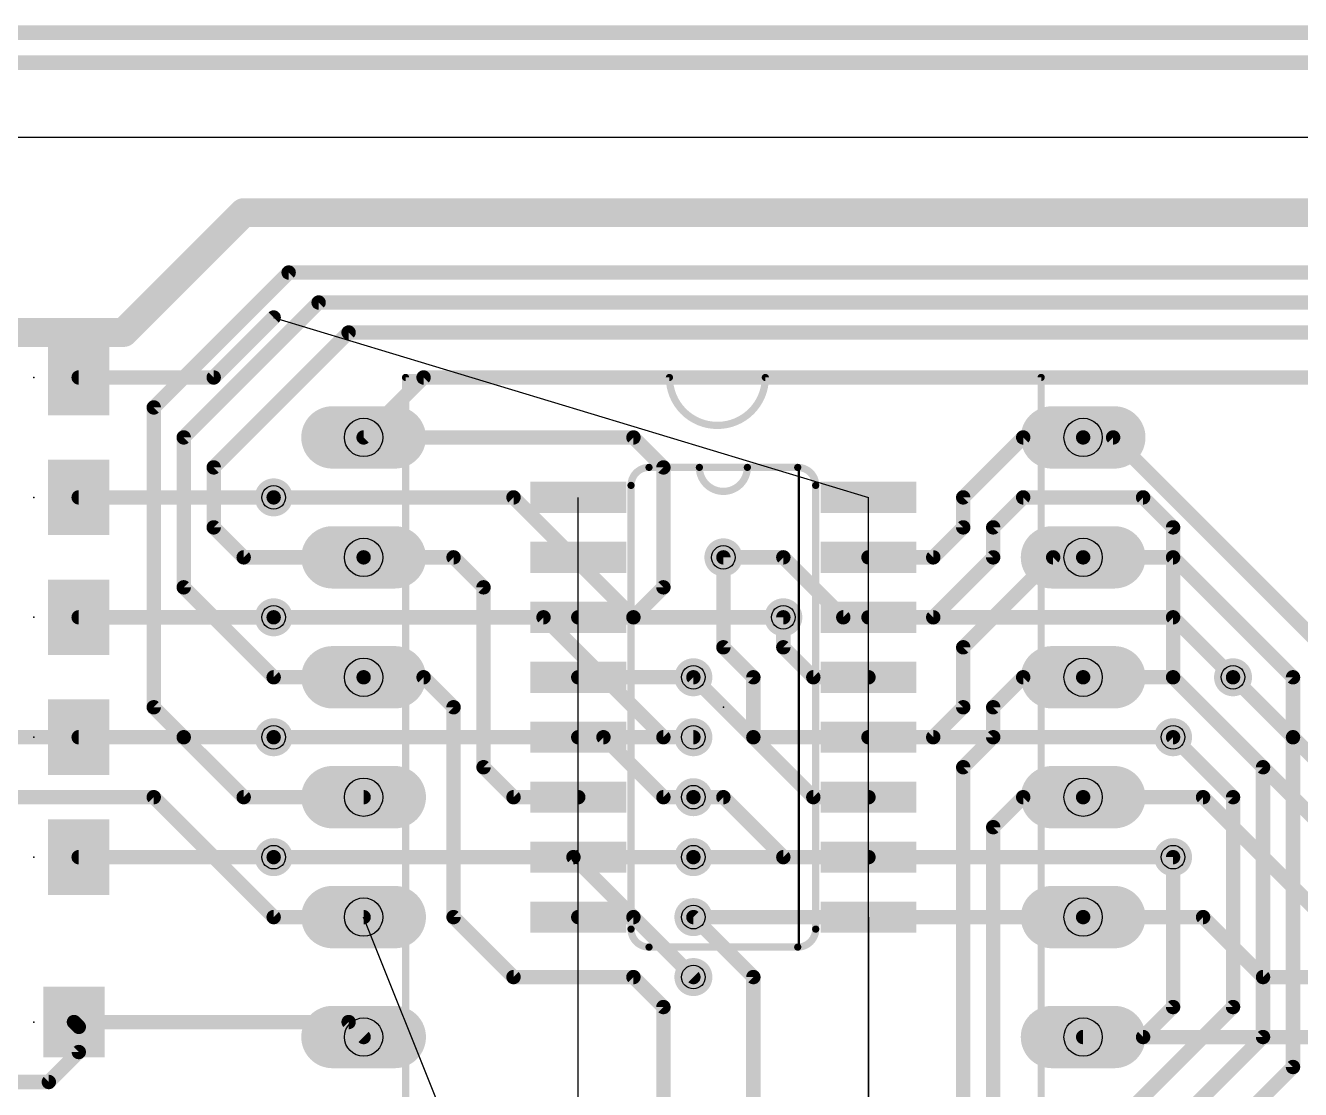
# Model space of a CAD drawing. Extents: x -3 to 108, y -3 to 135.
# Drawn here: x 52.53 to 79.53, y 112.24 to 134.77 of the extents above; entities that cross this region are included whole.
import ezdxf

# ---------------------------------------------------------------- set-up
doc = ezdxf.new("R2010")
doc.units = 0
for name, color, linetype in [('1', 22, 'CONTINUOUS'), ('16', 175, 'CONTINUOUS'), ('17', 82, 'CONTINUOUS'), ('18', 82, 'CONTINUOUS'), ('19', 53, 'CONTINUOUS'), ('20', 7, 'CONTINUOUS'), ('21', 253, 'CONTINUOUS'), ('22', 253, 'CONTINUOUS'), ('23', 7, 'CONTINUOUS'), ('24', 7, 'CONTINUOUS'), ('44', 253, 'CONTINUOUS')]:
    doc.layers.add(name, color=color, linetype=linetype)

# ---------------------------------------------------------------- blocks, each defined once
blk = doc.blocks.new('RECT')
blk.add_solid([(-0.5, -0.5), (0.5, -0.5), (-0.5, 0.5), (0.5, 0.5)])
blk = doc.blocks.new('LONGP100')
at = {"const_width": 1}
blk.add_lwpolyline([(-0.5, 0), (0.5, 0)], dxfattribs=at)
at = {"const_width": 0.5}
for points in [[(-0.5, 0.25, 1), (-0.5, -0.25)], [(0.5, -0.25, 1), (0.5, 0.25)]]:
    blk.add_lwpolyline(points, format="xyb", dxfattribs=at)
blk = doc.blocks.new('ROUNDV')
at = {"const_width": 0.5}
blk.add_lwpolyline([(0, -0.25, 1), (0, 0.25, 1), (0, -0.25)], format="xyb", dxfattribs=at)

msp = doc.modelspace()

# ---------------------------------------------------------------- linework, layer by layer
at = {"layer": '1'}
for points, const_width in [([(-1.5875, 133.985), (107.95, 133.985)], 0.3048), ([(57.15, 130.81), (54.61, 128.27)], 0.6096), ([(93.345, 130.81), (57.15, 130.81)], 0.6096), ([(58.1025, 129.54), (55.245, 126.6825)], 0.3048), ([(92.3925, 129.54), (58.1025, 129.54)], 0.3048), ([(58.7375, 128.905), (55.88, 126.0475)], 0.3048), ([(91.7575, 128.905), (58.7375, 128.905)], 0.3048), ([(54.61, 128.27), (31.75, 128.27)], 0.6096), ([(56.515, 125.4125), (59.3725, 128.27)], 0.3048), ([(59.3725, 128.27), (88.9, 128.27)], 0.3048), ([(60.96, 127.3175), (59.69, 126.0475)], 0.3048), ([(60.96, 127.3175), (86.36, 127.3175)], 0.3048), ([(55.245, 126.6825), (55.245, 120.3325)], 0.3048), ([(55.88, 126.0475), (55.88, 122.8725)], 0.3048), ([(74.93, 126.0475), (75.565, 126.0475)], 0.3048), ([(75.565, 126.0475), (80.01, 121.6025)], 0.3048), ([(56.515, 125.4125), (56.515, 124.1425)], 0.3048), ([(62.865, 124.7775), (57.785, 124.7775)], 0.3048), ([(65.405, 122.2375), (62.865, 124.7775)], 0.3048), ([(56.515, 124.1425), (57.15, 123.5075)], 0.3048), ([(57.15, 123.5075), (59.69, 123.5075)], 0.3048), ([(67.31, 123.5075), (68.58, 123.5075)], 0.3048), ([(68.58, 123.5075), (69.85, 122.2375)], 0.3048), ([(76.835, 123.5075), (74.93, 123.5075)], 0.3048), ([(79.375, 120.9675), (76.835, 123.5075)], 0.3048), ([(55.88, 122.8725), (57.785, 120.9675)], 0.3048), ([(63.5, 122.2375), (57.785, 122.2375)], 0.3048), ([(66.04, 119.6975), (63.5, 122.2375)], 0.3048), ([(68.58, 122.2375), (65.405, 122.2375)], 0.3048), ([(69.85, 122.2375), (76.835, 122.2375)], 0.3048), ([(76.835, 122.2375), (78.105, 120.9675)], 0.3048), ([(57.785, 120.9675), (59.69, 120.9675)], 0.3048), ([(66.675, 120.9675), (67.945, 119.6975)], 0.3048), ([(76.835, 120.9675), (74.93, 120.9675)], 0.3048), ([(80.645, 117.1575), (76.835, 120.9675)], 0.3048), ([(79.375, 119.6975), (79.375, 120.9675)], 0.3048), ([(55.245, 120.3325), (55.88, 119.6975)], 0.3048), ([(37.465, 119.6975), (55.88, 119.6975)], 0.3048), ([(55.88, 119.6975), (57.15, 118.4275)], 0.3048), ([(64.77, 119.6975), (57.785, 119.6975)], 0.3048), ([(66.04, 118.4275), (64.77, 119.6975)], 0.3048), ([(66.675, 119.6975), (66.04, 119.6975)], 0.3048), ([(67.945, 119.6975), (76.835, 119.6975)], 0.3048), ([(80.645, 118.4275), (79.375, 119.6975)], 0.3048), ([(55.245, 118.4275), (38.735, 118.4275)], 0.3048), ([(57.785, 115.8875), (55.245, 118.4275)], 0.3048), ([(57.15, 118.4275), (59.69, 118.4275)], 0.3048), ([(66.675, 118.4275), (66.04, 118.4275)], 0.3048), ([(77.47, 118.4275), (74.93, 118.4275)], 0.3048), ([(80.01, 115.8875), (77.47, 118.4275)], 0.3048), ([(64.135, 117.1575), (57.785, 117.1575)], 0.3048), ([(66.675, 114.6175), (64.135, 117.1575)], 0.3048), ([(66.675, 117.1575), (76.835, 117.1575)], 0.3048), ([(59.69, 115.8875), (57.785, 115.8875)], 0.3048), ([(66.675, 115.8875), (74.93, 115.8875)], 0.3048), ([(77.47, 115.8875), (74.93, 115.8875)], 0.3048), ([(78.74, 114.6175), (77.47, 115.8875)], 0.3048), ([(80.645, 114.6175), (78.74, 114.6175)], 0.3048), ([(53.555, 113.665), (59.3725, 113.665)], 0.3048), ([(53.6575, 113.5625), (53.555, 113.665)], 0.3048), ([(53.6575, 113.03), (53.6575, 113.5625)], 0.3048), ([(59.3725, 113.665), (59.69, 113.3475)], 0.3048), ([(80.645, 113.3475), (74.93, 113.3475)], 0.3048), ([(53.0225, 112.395), (53.6575, 113.03)], 0.3048), ([(44.45, 112.395), (53.0225, 112.395)], 0.3048)]:
    msp.add_lwpolyline(points, dxfattribs=dict(at, const_width=const_width))
for points, const_width in [([(57.15, 130.9624, 1), (57.15, 130.6576)], 0.3048), ([(57.2578, 130.7022, 1), (57.0422, 130.9178)], 0.3048), ([(58.1025, 129.6162, 1), (58.1025, 129.4638)], 0.1524), ([(58.1564, 129.4861, 1), (58.0486, 129.5939)], 0.1524), ([(58.7375, 128.9812, 1), (58.7375, 128.8288)], 0.1524), ([(58.7914, 128.8511, 1), (58.6836, 128.9589)], 0.1524), ([(54.61, 128.1176, 1), (54.61, 128.4224)], 0.3048), ([(54.5022, 128.3778, 1), (54.7178, 128.1622)], 0.3048), ([(59.3725, 128.3462, 1), (59.3725, 128.1938)], 0.1524), ([(59.4264, 128.2161, 1), (59.3186, 128.3239)], 0.1524), ([(60.96, 127.3937, 1), (60.96, 127.2413)], 0.1524), ([(61.0139, 127.2636, 1), (60.9061, 127.3714)], 0.1524), ([(55.3212, 126.6825, 1), (55.1688, 126.6825)], 0.1524), ([(55.1911, 126.7364, 1), (55.2989, 126.6286)], 0.1524), ([(55.9562, 126.0475, 1), (55.8038, 126.0475)], 0.1524), ([(55.8261, 126.1014, 1), (55.9339, 125.9936)], 0.1524), ([(59.6361, 126.1014, 1), (59.7439, 125.9936)], 0.1524), ([(74.93, 126.1237, 1), (74.93, 125.9713)], 0.1524), ([(75.6189, 126.1014, 1), (75.5111, 125.9936)], 0.1524), ([(75.565, 125.9713, 1), (75.565, 126.1237)], 0.1524), ([(56.5912, 125.4125, 1), (56.4388, 125.4125)], 0.1524), ([(56.4611, 125.4664, 1), (56.5689, 125.3586)], 0.1524), ([(57.785, 124.8537, 1), (57.785, 124.7013)], 0.1524), ([(62.9189, 124.8314, 1), (62.8111, 124.7236)], 0.1524), ([(62.865, 124.7013, 1), (62.865, 124.8537)], 0.1524), ([(56.5689, 124.1964, 1), (56.4611, 124.0886)], 0.1524), ([(56.4388, 124.1425, 1), (56.5912, 124.1425)], 0.1524), ([(57.15, 123.5837, 1), (57.15, 123.4313)], 0.1524), ([(57.0961, 123.4536, 1), (57.2039, 123.5614)], 0.1524), ([(59.69, 123.4313, 1), (59.69, 123.5837)], 0.1524), ([(67.31, 123.5837, 1), (67.31, 123.4313)], 0.1524), ([(68.6339, 123.5614, 1), (68.5261, 123.4536)], 0.1524), ([(68.58, 123.4313, 1), (68.58, 123.5837)], 0.1524), ([(74.93, 123.5837, 1), (74.93, 123.4313)], 0.1524), ([(76.8889, 123.5614, 1), (76.7811, 123.4536)], 0.1524), ([(76.835, 123.4313, 1), (76.835, 123.5837)], 0.1524), ([(55.9339, 122.9264, 1), (55.8261, 122.8186)], 0.1524), ([(55.8038, 122.8725, 1), (55.9562, 122.8725)], 0.1524), ([(57.785, 122.3137, 1), (57.785, 122.1613)], 0.1524), ([(63.5539, 122.2914, 1), (63.4461, 122.1836)], 0.1524), ([(63.5, 122.1613, 1), (63.5, 122.3137)], 0.1524), ([(65.405, 122.3137, 1), (65.405, 122.1613)], 0.1524), ([(65.3511, 122.1836, 1), (65.4589, 122.2914)], 0.1524), ([(68.58, 122.1613, 1), (68.58, 122.3137)], 0.1524), ([(69.85, 122.3137, 1), (69.85, 122.1613)], 0.1524), ([(69.7961, 122.1836, 1), (69.9039, 122.2914)], 0.1524), ([(76.8889, 122.2914, 1), (76.7811, 122.1836)], 0.1524), ([(76.835, 122.1613, 1), (76.835, 122.3137)], 0.1524), ([(57.785, 121.0437, 1), (57.785, 120.8913)], 0.1524), ([(57.7311, 120.9136, 1), (57.8389, 121.0214)], 0.1524), ([(59.69, 120.8913, 1), (59.69, 121.0437)], 0.1524), ([(66.7289, 121.0214, 1), (66.6211, 120.9136)], 0.1524), ([(74.93, 121.0437, 1), (74.93, 120.8913)], 0.1524), ([(76.8889, 121.0214, 1), (76.7811, 120.9136)], 0.1524), ([(76.835, 120.8913, 1), (76.835, 121.0437)], 0.1524), ([(78.0511, 120.9136, 1), (78.1589, 121.0214)], 0.1524), ([(79.4512, 120.9675, 1), (79.2988, 120.9675)], 0.1524), ([(79.3211, 120.9136, 1), (79.4289, 121.0214)], 0.1524), ([(55.2989, 120.3864, 1), (55.1911, 120.2786)], 0.1524), ([(55.1688, 120.3325, 1), (55.3212, 120.3325)], 0.1524), ([(55.9339, 119.7514, 1), (55.8261, 119.6436)], 0.1524), ([(55.8261, 119.6436, 1), (55.9339, 119.7514)], 0.1524), ([(55.88, 119.6213, 1), (55.88, 119.7737)], 0.1524), ([(57.785, 119.7737, 1), (57.785, 119.6213)], 0.1524), ([(64.8239, 119.7514, 1), (64.7161, 119.6436)], 0.1524), ([(64.77, 119.6213, 1), (64.77, 119.7737)], 0.1524), ([(66.04, 119.7737, 1), (66.04, 119.6213)], 0.1524), ([(65.9861, 119.6436, 1), (66.0939, 119.7514)], 0.1524), ([(66.675, 119.6213, 1), (66.675, 119.7737)], 0.1524), ([(67.945, 119.7737, 1), (67.945, 119.6213)], 0.1524), ([(67.8911, 119.6436, 1), (67.9989, 119.7514)], 0.1524), ([(76.835, 119.6213, 1), (76.835, 119.7737)], 0.1524), ([(79.4289, 119.7514, 1), (79.3211, 119.6436)], 0.1524), ([(79.2988, 119.6975, 1), (79.4512, 119.6975)], 0.1524), ([(55.2989, 118.4814, 1), (55.1911, 118.3736)], 0.1524), ([(55.245, 118.3513, 1), (55.245, 118.5037)], 0.1524), ([(57.15, 118.5037, 1), (57.15, 118.3513)], 0.1524), ([(57.0961, 118.3736, 1), (57.2039, 118.4814)], 0.1524), ([(59.69, 118.3513, 1), (59.69, 118.5037)], 0.1524), ([(66.04, 118.5037, 1), (66.04, 118.3513)], 0.1524), ([(65.9861, 118.3736, 1), (66.0939, 118.4814)], 0.1524), ([(66.675, 118.3513, 1), (66.675, 118.5037)], 0.1524), ([(74.93, 118.5037, 1), (74.93, 118.3513)], 0.1524), ([(77.5239, 118.4814, 1), (77.4161, 118.3736)], 0.1524), ([(77.47, 118.3513, 1), (77.47, 118.5037)], 0.1524), ([(57.785, 117.2337, 1), (57.785, 117.0813)], 0.1524), ([(64.1889, 117.2114, 1), (64.0811, 117.1036)], 0.1524), ([(64.135, 117.0813, 1), (64.135, 117.2337)], 0.1524), ([(66.675, 117.2337, 1), (66.675, 117.0813)], 0.1524), ([(76.835, 117.0813, 1), (76.835, 117.2337)], 0.1524), ([(57.785, 115.9637, 1), (57.785, 115.8113)], 0.1524), ([(57.7311, 115.8336, 1), (57.8389, 115.9414)], 0.1524), ([(59.69, 115.8113, 1), (59.69, 115.9637)], 0.1524), ([(66.675, 115.9637, 1), (66.675, 115.8113)], 0.1524), ([(74.93, 115.9637, 1), (74.93, 115.8113)], 0.1524), ([(74.93, 115.8113, 1), (74.93, 115.9637)], 0.1524), ([(77.5239, 115.9414, 1), (77.4161, 115.8336)], 0.1524), ([(77.47, 115.8113, 1), (77.47, 115.9637)], 0.1524), ([(66.6211, 114.5636, 1), (66.7289, 114.6714)], 0.1524), ([(78.74, 114.6937, 1), (78.74, 114.5413)], 0.1524), ([(78.6861, 114.5636, 1), (78.7939, 114.6714)], 0.1524), ([(53.555, 113.7412, 1), (53.555, 113.5888)], 0.1524), ([(53.6089, 113.7189, 1), (53.5011, 113.6111)], 0.1524), ([(53.7337, 113.5625, 1), (53.5813, 113.5625)], 0.1524), ([(53.6036, 113.5086, 1), (53.7114, 113.6164)], 0.1524), ([(59.4264, 113.7189, 1), (59.3186, 113.6111)], 0.1524), ([(59.3725, 113.5888, 1), (59.3725, 113.7412)], 0.1524), ([(59.6361, 113.2936, 1), (59.7439, 113.4014)], 0.1524), ([(74.93, 113.4237, 1), (74.93, 113.2713)], 0.1524), ([(53.7114, 112.9761, 1), (53.6036, 113.0839)], 0.1524), ([(53.5813, 113.03, 1), (53.7337, 113.03)], 0.1524), ([(52.9686, 112.4489, 1), (53.0764, 112.3411)], 0.1524), ([(53.0225, 112.3188, 1), (53.0225, 112.4712)], 0.1524)]:
    msp.add_lwpolyline(points, format="xyb", dxfattribs=dict(at, const_width=const_width))
at = {"layer": '16', "const_width": 0.3048}
for points in [[(-2.54, 134.62), (107.95, 134.62)], [(56.515, 127.3175), (57.785, 128.5875)], [(53.655, 127.3175), (56.515, 127.3175)], [(65.405, 126.0475), (59.69, 126.0475)], [(66.04, 125.4125), (65.405, 126.0475)], [(72.39, 124.7775), (73.66, 126.0475)], [(73.66, 126.0475), (74.93, 126.0475)], [(66.04, 122.8725), (66.04, 125.4125)], [(57.785, 124.7775), (53.655, 124.7775)], [(72.39, 124.1425), (72.39, 124.7775)], [(73.025, 124.1425), (73.66, 124.7775)], [(76.2, 124.7775), (73.66, 124.7775)], [(76.835, 124.1425), (76.2, 124.7775)], [(71.755, 123.5075), (72.39, 124.1425)], [(73.025, 123.5075), (73.025, 124.1425)], [(76.835, 120.9675), (76.835, 124.1425)], [(61.595, 123.5075), (59.69, 123.5075)], [(62.23, 122.8725), (61.595, 123.5075)], [(67.31, 121.6025), (67.31, 123.5075)], [(70.3834, 123.5075), (71.755, 123.5075)], [(71.755, 122.2375), (73.025, 123.5075)], [(72.39, 121.6025), (74.295, 123.5075)], [(74.295, 123.5075), (74.93, 123.5075)], [(62.23, 119.0625), (62.23, 122.8725)], [(65.405, 122.2375), (66.04, 122.8725)], [(57.785, 122.2375), (53.655, 122.2375)], [(64.2366, 122.2375), (65.405, 122.2375)], [(68.58, 121.6025), (68.58, 122.2375)], [(70.3834, 122.2375), (71.755, 122.2375)], [(67.945, 120.9675), (67.31, 121.6025)], [(69.215, 120.9675), (68.58, 121.6025)], [(72.39, 120.3325), (72.39, 121.6025)], [(60.96, 120.9675), (59.69, 120.9675)], [(61.595, 120.3325), (60.96, 120.9675)], [(64.2366, 120.9675), (66.675, 120.9675)], [(67.945, 119.6975), (67.945, 120.9675)], [(70.3834, 120.9675), (69.215, 120.9675)], [(73.025, 120.3325), (73.66, 120.9675)], [(73.66, 120.9675), (74.93, 120.9675)], [(78.74, 119.0625), (76.835, 120.9675)], [(78.105, 120.9675), (79.375, 119.6975)], [(61.595, 115.8875), (61.595, 120.3325)], [(71.755, 119.6975), (72.39, 120.3325)], [(73.025, 119.6975), (73.025, 120.3325)], [(57.785, 119.6975), (53.655, 119.6975)], [(64.2366, 119.6975), (66.675, 119.6975)], [(69.215, 118.4275), (67.945, 119.6975)], [(70.3834, 119.6975), (71.755, 119.6975)], [(72.39, 119.0625), (73.025, 119.6975)], [(76.835, 119.6975), (78.105, 118.4275)], [(79.375, 119.6975), (79.375, 112.7125)], [(62.865, 118.4275), (62.23, 119.0625)], [(72.39, 110.8075), (72.39, 119.0625)], [(78.74, 113.3475), (78.74, 119.0625)], [(64.2366, 118.4275), (62.865, 118.4275)], [(67.31, 118.4275), (66.675, 118.4275)], [(68.58, 117.1575), (67.31, 118.4275)], [(70.3834, 118.4275), (69.215, 118.4275)], [(73.66, 118.4275), (73.025, 117.7925)], [(74.93, 118.4275), (73.66, 118.4275)], [(78.105, 118.4275), (78.105, 113.9825)], [(73.025, 117.7925), (73.025, 106.9975)], [(57.785, 117.1575), (53.655, 117.1575)], [(64.2366, 117.1575), (66.675, 117.1575)], [(70.3834, 117.1575), (68.58, 117.1575)], [(76.835, 117.1575), (76.835, 113.9825)], [(62.865, 114.6175), (61.595, 115.8875)], [(64.2366, 115.8875), (65.405, 115.8875)], [(65.405, 115.8875), (66.675, 114.6175)], [(66.675, 115.8875), (67.945, 114.6175)], [(65.405, 114.6175), (62.865, 114.6175)], [(66.04, 113.9825), (65.405, 114.6175)], [(67.945, 114.6175), (67.945, 110.1725)], [(66.04, 109.5375), (66.04, 113.9825)], [(78.105, 113.9825), (74.93, 110.8075)], [(76.835, 113.9825), (76.2, 113.3475)], [(76.2, 113.3475), (74.93, 113.3475)], [(76.835, 111.4425), (78.74, 113.3475)], [(77.47, 110.8075), (79.375, 112.7125)]]:
    msp.add_lwpolyline(points, dxfattribs=at)
at = {"layer": '16', "const_width": 0.1524}
for points in [[(57.8389, 128.5336, 1), (57.7311, 128.6414)], [(53.655, 127.3937, 1), (53.655, 127.2413)], [(56.515, 127.2413, 1), (56.515, 127.3937)], [(56.4611, 127.3714, 1), (56.5689, 127.2636)], [(59.69, 126.1237, 1), (59.69, 125.9713)], [(65.4589, 126.1014, 1), (65.3511, 125.9936)], [(65.405, 125.9713, 1), (65.405, 126.1237)], [(73.66, 126.1237, 1), (73.66, 125.9713)], [(73.7139, 125.9936, 1), (73.6061, 126.1014)], [(74.93, 125.9713, 1), (74.93, 126.1237)], [(66.1162, 125.4125, 1), (65.9638, 125.4125)], [(65.9861, 125.3586, 1), (66.0939, 125.4664)], [(53.655, 124.8537, 1), (53.655, 124.7013)], [(57.785, 124.7013, 1), (57.785, 124.8537)], [(72.4662, 124.7775, 1), (72.3138, 124.7775)], [(72.3361, 124.8314, 1), (72.4439, 124.7236)], [(73.66, 124.8537, 1), (73.66, 124.7013)], [(73.7139, 124.7236, 1), (73.6061, 124.8314)], [(76.2539, 124.8314, 1), (76.1461, 124.7236)], [(76.2, 124.7013, 1), (76.2, 124.8537)], [(72.4439, 124.0886, 1), (72.3361, 124.1964)], [(73.1012, 124.1425, 1), (72.9488, 124.1425)], [(72.9711, 124.1964, 1), (73.0789, 124.0886)], [(76.9112, 124.1425, 1), (76.7588, 124.1425)], [(76.7811, 124.0886, 1), (76.8889, 124.1964)], [(72.3138, 124.1425, 1), (72.4662, 124.1425)], [(59.69, 123.5837, 1), (59.69, 123.4313)], [(61.6489, 123.5614, 1), (61.5411, 123.4536)], [(61.595, 123.4313, 1), (61.595, 123.5837)], [(67.3862, 123.5075, 1), (67.2338, 123.5075)], [(70.3834, 123.5837, 1), (70.3834, 123.4313)], [(71.7011, 123.5614, 1), (71.8089, 123.4536)], [(71.755, 123.4313, 1), (71.755, 123.5837)], [(72.9488, 123.5075, 1), (73.1012, 123.5075)], [(73.0789, 123.4536, 1), (72.9711, 123.5614)], [(74.295, 123.5837, 1), (74.295, 123.4313)], [(74.3489, 123.4536, 1), (74.2411, 123.5614)], [(74.93, 123.4313, 1), (74.93, 123.5837)], [(62.3062, 122.8725, 1), (62.1538, 122.8725)], [(62.1761, 122.8186, 1), (62.2839, 122.9264)], [(65.9638, 122.8725, 1), (66.1162, 122.8725)], [(66.0939, 122.8186, 1), (65.9861, 122.9264)], [(53.655, 122.3137, 1), (53.655, 122.1613)], [(57.785, 122.1613, 1), (57.785, 122.3137)], [(64.2366, 122.3137, 1), (64.2366, 122.1613)], [(65.3511, 122.2914, 1), (65.4589, 122.1836)], [(65.405, 122.1613, 1), (65.405, 122.3137)], [(68.6562, 122.2375, 1), (68.5038, 122.2375)], [(70.3834, 122.3137, 1), (70.3834, 122.1613)], [(71.7011, 122.2914, 1), (71.8089, 122.1836)], [(71.755, 122.1613, 1), (71.755, 122.3137)], [(67.3639, 121.6564, 1), (67.2561, 121.5486)], [(67.2338, 121.6025, 1), (67.3862, 121.6025)], [(68.6339, 121.6564, 1), (68.5261, 121.5486)], [(68.5038, 121.6025, 1), (68.6562, 121.6025)], [(72.4662, 121.6025, 1), (72.3138, 121.6025)], [(72.3361, 121.6564, 1), (72.4439, 121.5486)], [(59.69, 121.0437, 1), (59.69, 120.8913)], [(61.0139, 121.0214, 1), (60.9061, 120.9136)], [(60.96, 120.8913, 1), (60.96, 121.0437)], [(64.2366, 121.0437, 1), (64.2366, 120.8913)], [(66.675, 120.8913, 1), (66.675, 121.0437)], [(68.0212, 120.9675, 1), (67.8688, 120.9675)], [(67.8911, 120.9136, 1), (67.9989, 121.0214)], [(69.215, 121.0437, 1), (69.215, 120.8913)], [(69.1611, 120.9136, 1), (69.2689, 121.0214)], [(70.3834, 120.8913, 1), (70.3834, 121.0437)], [(73.66, 121.0437, 1), (73.66, 120.8913)], [(73.7139, 120.9136, 1), (73.6061, 121.0214)], [(74.93, 120.8913, 1), (74.93, 121.0437)], [(76.8889, 121.0214, 1), (76.7811, 120.9136)], [(76.7588, 120.9675, 1), (76.9112, 120.9675)], [(78.1589, 121.0214, 1), (78.0511, 120.9136)], [(61.6712, 120.3325, 1), (61.5188, 120.3325)], [(61.5411, 120.2786, 1), (61.6489, 120.3864)], [(72.4439, 120.2786, 1), (72.3361, 120.3864)], [(73.1012, 120.3325, 1), (72.9488, 120.3325)], [(72.9711, 120.3864, 1), (73.0789, 120.2786)], [(72.3138, 120.3325, 1), (72.4662, 120.3325)], [(53.655, 119.7737, 1), (53.655, 119.6213)], [(57.785, 119.6213, 1), (57.785, 119.7737)], [(64.2366, 119.7737, 1), (64.2366, 119.6213)], [(66.675, 119.6213, 1), (66.675, 119.7737)], [(67.9989, 119.7514, 1), (67.8911, 119.6436)], [(67.8688, 119.6975, 1), (68.0212, 119.6975)], [(70.3834, 119.7737, 1), (70.3834, 119.6213)], [(71.7011, 119.7514, 1), (71.8089, 119.6436)], [(71.755, 119.6213, 1), (71.755, 119.7737)], [(72.9488, 119.6975, 1), (73.1012, 119.6975)], [(73.0789, 119.6436, 1), (72.9711, 119.7514)], [(76.8889, 119.7514, 1), (76.7811, 119.6436)], [(79.4512, 119.6975, 1), (79.2988, 119.6975)], [(79.3211, 119.6436, 1), (79.4289, 119.7514)], [(62.2839, 119.1164, 1), (62.1761, 119.0086)], [(62.1538, 119.0625, 1), (62.3062, 119.0625)], [(72.4662, 119.0625, 1), (72.3138, 119.0625)], [(72.3361, 119.1164, 1), (72.4439, 119.0086)], [(78.8162, 119.0625, 1), (78.6638, 119.0625)], [(78.6861, 119.0086, 1), (78.7939, 119.1164)], [(62.865, 118.5037, 1), (62.865, 118.3513)], [(62.8111, 118.3736, 1), (62.9189, 118.4814)], [(64.2366, 118.3513, 1), (64.2366, 118.5037)], [(66.675, 118.5037, 1), (66.675, 118.3513)], [(67.3639, 118.4814, 1), (67.2561, 118.3736)], [(67.31, 118.3513, 1), (67.31, 118.5037)], [(69.215, 118.5037, 1), (69.215, 118.3513)], [(69.1611, 118.3736, 1), (69.2689, 118.4814)], [(70.3834, 118.3513, 1), (70.3834, 118.5037)], [(73.66, 118.5037, 1), (73.66, 118.3513)], [(73.7139, 118.3736, 1), (73.6061, 118.4814)], [(74.93, 118.3513, 1), (74.93, 118.5037)], [(78.1812, 118.4275, 1), (78.0288, 118.4275)], [(78.0511, 118.3736, 1), (78.1589, 118.4814)], [(73.1012, 117.7925, 1), (72.9488, 117.7925)], [(72.9711, 117.8464, 1), (73.0789, 117.7386)], [(53.655, 117.2337, 1), (53.655, 117.0813)], [(57.785, 117.0813, 1), (57.785, 117.2337)], [(64.2366, 117.2337, 1), (64.2366, 117.0813)], [(66.675, 117.0813, 1), (66.675, 117.2337)], [(68.58, 117.2337, 1), (68.58, 117.0813)], [(68.5261, 117.1036, 1), (68.6339, 117.2114)], [(70.3834, 117.0813, 1), (70.3834, 117.2337)], [(76.9112, 117.1575, 1), (76.7588, 117.1575)], [(61.6489, 115.9414, 1), (61.5411, 115.8336)], [(61.5188, 115.8875, 1), (61.6712, 115.8875)], [(64.2366, 115.9637, 1), (64.2366, 115.8113)], [(65.4589, 115.9414, 1), (65.3511, 115.8336)], [(65.405, 115.8113, 1), (65.405, 115.9637)], [(66.7289, 115.9414, 1), (66.6211, 115.8336)], [(62.865, 114.6937, 1), (62.865, 114.5413)], [(62.8111, 114.5636, 1), (62.9189, 114.6714)], [(65.4589, 114.6714, 1), (65.3511, 114.5636)], [(65.405, 114.5413, 1), (65.405, 114.6937)], [(66.6211, 114.5636, 1), (66.7289, 114.6714)], [(68.0212, 114.6175, 1), (67.8688, 114.6175)], [(67.8911, 114.5636, 1), (67.9989, 114.6714)], [(66.1162, 113.9825, 1), (65.9638, 113.9825)], [(65.9861, 113.9286, 1), (66.0939, 114.0364)], [(76.7588, 113.9825, 1), (76.9112, 113.9825)], [(76.8889, 113.9286, 1), (76.7811, 114.0364)], [(78.0288, 113.9825, 1), (78.1812, 113.9825)], [(78.1589, 113.9286, 1), (78.0511, 114.0364)], [(74.93, 113.4237, 1), (74.93, 113.2713)], [(76.1461, 113.4014, 1), (76.2539, 113.2936)], [(76.2, 113.2713, 1), (76.2, 113.4237)], [(78.6638, 113.3475, 1), (78.8162, 113.3475)], [(78.7939, 113.2936, 1), (78.6861, 113.4014)], [(79.2988, 112.7125, 1), (79.4512, 112.7125)], [(79.4289, 112.6586, 1), (79.3211, 112.7664)]]:
    msp.add_lwpolyline(points, format="xyb", dxfattribs=at)
at = {"layer": '19'}
for p, q in [((57.785, 128.5875), (70.3834, 124.7775)), ((64.2366, 111.4425), (64.2366, 124.7775)), ((70.3834, 111.4425), (70.3834, 124.7775)), ((64.2366, 110.1725), (64.2366, 123.5075)), ((95.245, 26.9875), (59.69, 115.8875)), ((70.3834, 115.8875), (70.3834, 102.5525))]:
    msp.add_line(p, q, dxfattribs=at)
at = {"layer": '20'}
msp.add_line((105.41, 132.3975), (0, 132.3975), dxfattribs=at)
at = {"layer": '21', "const_width": 0.1524}
for points in [[(60.579, 127.3175), (60.579, 76.5175)], [(60.579, 127.3175), (66.167, 127.3175)], [(74.041, 127.3175), (68.199, 127.3175)], [(74.041, 76.5175), (74.041, 127.3175)]]:
    msp.add_lwpolyline(points, dxfattribs=at)
at = {"layer": '21'}
for points, const_width in [([(60.6171, 127.3175, 1), (60.5409, 127.3175)], 0.0762), ([(60.579, 127.3556, 1), (60.579, 127.2794)], 0.0762), ([(66.167, 127.3175, 1), (68.199, 127.3175)], 0.1524), ([(66.2051, 127.3175, 1), (66.1289, 127.3175)], 0.0762), ([(66.167, 127.2794, 1), (66.167, 127.3556)], 0.0762), ([(68.199, 127.3556, 1), (68.199, 127.2794)], 0.0762), ([(68.2371, 127.3175, 1), (68.1609, 127.3175)], 0.0762), ([(74.0791, 127.3175, 1), (74.0029, 127.3175)], 0.0762), ([(74.041, 127.2794, 1), (74.041, 127.3556)], 0.0762)]:
    msp.add_lwpolyline(points, format="xyb", dxfattribs=dict(at, const_width=const_width))
at = {"layer": '22'}
for points, const_width in [([(65.7352, 125.4125, 0.4142), (65.3542, 125.0315)], 0.1524), ([(65.7352, 125.4506, 1), (65.7352, 125.3744)], 0.0762), ([(65.7352, 125.3744, 1), (65.7352, 125.4506)], 0.0762), ([(66.802, 125.4506, 1), (66.802, 125.3744)], 0.0762), ([(66.802, 125.4125, 1), (67.818, 125.4125)], 0.1524), ([(66.8401, 125.4125, 1), (66.7639, 125.4125)], 0.0762), ([(66.802, 125.3744, 1), (66.802, 125.4506)], 0.0762), ([(67.818, 125.4506, 1), (67.818, 125.3744)], 0.0762), ([(67.8561, 125.4125, 1), (67.7799, 125.4125)], 0.0762), ([(67.818, 125.3744, 1), (67.818, 125.4506)], 0.0762), ([(69.2658, 125.0315, 0.4142), (68.8848, 125.4125)], 0.1524), ([(68.8848, 125.4506, 1), (68.8848, 125.3744)], 0.0762), ([(68.8848, 125.3744, 1), (68.8848, 125.4506)], 0.0762), ([(68.9229, 125.4125, 1), (68.8975, 125.4125)], 0.0254), ([(65.3923, 125.0315, 1), (65.3161, 125.0315)], 0.0762), ([(65.3161, 125.0315, 1), (65.3923, 125.0315)], 0.0762), ([(69.3039, 125.0315, 1), (69.2277, 125.0315)], 0.0762), ([(69.2277, 125.0315, 1), (69.3039, 125.0315)], 0.0762), ([(65.3542, 115.6335, 0.4142), (65.7352, 115.2525)], 0.1524), ([(65.3923, 115.6335, 1), (65.3161, 115.6335)], 0.0762), ([(65.3161, 115.6335, 1), (65.3923, 115.6335)], 0.0762), ([(68.8848, 115.2525, 0.4142), (69.2658, 115.6335)], 0.1524), ([(69.3039, 115.6335, 1), (69.2277, 115.6335)], 0.0762), ([(69.2277, 115.6335, 1), (69.3039, 115.6335)], 0.0762), ([(65.7352, 115.2906, 1), (65.7352, 115.2144)], 0.0762), ([(65.7352, 115.2144, 1), (65.7352, 115.2906)], 0.0762), ([(68.8848, 115.2906, 1), (68.8848, 115.2144)], 0.0762), ([(68.8848, 115.2144, 1), (68.8848, 115.2906)], 0.0762), ([(68.8975, 115.2525, 1), (68.9229, 115.2525)], 0.0254)]:
    msp.add_lwpolyline(points, format="xyb", dxfattribs=dict(at, const_width=const_width))
for points, const_width in [([(65.7352, 125.4125), (66.802, 125.4125)], 0.1524), ([(66.802, 125.4125), (67.818, 125.4125)], 0.1524), ([(67.818, 125.4125), (68.8848, 125.4125)], 0.1524), ([(68.9102, 125.4125), (68.9102, 115.2525)], 0.0508), ([(65.3542, 115.6335), (65.3542, 125.0315)], 0.1524), ([(69.2658, 125.0315), (69.2658, 115.6335)], 0.1524), ([(68.8848, 115.2525), (65.7352, 115.2525)], 0.1524)]:
    msp.add_lwpolyline(points, dxfattribs=dict(at, const_width=const_width))
at = {"layer": '23'}
msp.add_point((52.705, 113.665), dxfattribs=at)
at = {"layer": '24'}
for p in [(52.705, 127.3175), (52.705, 124.7775), (52.705, 122.2375), (67.31, 120.3325), (52.705, 119.6975), (52.705, 117.1575)]:
    msp.add_point(p, dxfattribs=at)
at = {"layer": '44'}
for centre, radius in [((59.69, 126.0475), 0.4064), ((74.93, 126.0475), 0.4064), ((57.785, 124.7775), 0.25), ((59.69, 123.5075), 0.4064), ((67.31, 123.5075), 0.25), ((74.93, 123.5075), 0.4064), ((57.785, 122.2375), 0.25), ((68.58, 122.2375), 0.25), ((59.69, 120.9675), 0.4064), ((74.93, 120.9675), 0.4064), ((66.675, 120.9675), 0.25), ((78.105, 120.9675), 0.25), ((57.785, 119.6975), 0.25), ((66.675, 119.6975), 0.25), ((76.835, 119.6975), 0.25), ((59.69, 118.4275), 0.4064), ((74.93, 118.4275), 0.4064), ((66.675, 118.4275), 0.25), ((57.785, 117.1575), 0.25), ((66.675, 117.1575), 0.25), ((76.835, 117.1575), 0.25), ((59.69, 115.8875), 0.4064), ((66.675, 115.8875), 0.25), ((74.93, 115.8875), 0.4064), ((66.675, 114.6175), 0.25), ((59.69, 113.3475), 0.4064), ((74.93, 113.3475), 0.4064)]:
    msp.add_circle(centre, radius, dxfattribs=at)

# ---------------------------------------------------------------- block references
at = {"layer": '1', "xscale": 1.3, "yscale": 1.5}
msp.add_blockref('RECT', (53.555, 113.665), dxfattribs=at)
at = {"layer": '16'}
for p, xscale, yscale, rotation in [((53.655, 127.3175), 1.3, 1.6, 180), ((53.655, 124.7775), 1.3, 1.6, 180), ((64.2366, 124.7775), 0.6604, 2.032, 270), ((70.3834, 124.7775), 0.6604, 2.032, 270), ((64.2366, 123.5075), 0.6604, 2.032, 270), ((70.3834, 123.5075), 0.6604, 2.032, 270), ((64.2366, 122.2375), 0.6604, 2.032, 270), ((70.3834, 122.2375), 0.6604, 2.032, 270), ((64.2366, 120.9675), 0.6604, 2.032, 270), ((70.3834, 120.9675), 0.6604, 2.032, 270), ((53.655, 119.6975), 1.3, 1.6, 180), ((64.2366, 119.6975), 0.6604, 2.032, 270), ((70.3834, 119.6975), 0.6604, 2.032, 270), ((64.2366, 118.4275), 0.6604, 2.032, 270), ((70.3834, 118.4275), 0.6604, 2.032, 270), ((64.2366, 117.1575), 0.6604, 2.032, 270), ((70.3834, 117.1575), 0.6604, 2.032, 270), ((64.2366, 115.8875), 0.6604, 2.032, 270), ((70.3834, 115.8875), 0.6604, 2.032, 270)]:
    msp.add_blockref('RECT', p, dxfattribs=dict(at, xscale=xscale, yscale=yscale, rotation=rotation))
at = {"layer": '16', "xscale": 1.3, "yscale": 1.6}
for p in [(53.655, 122.2375), (53.655, 117.1575)]:
    msp.add_blockref('RECT', p, dxfattribs=at)
at = {"layer": '17', "xscale": 1.3208, "yscale": 1.3208}
for p in [(59.69, 126.0475), (59.69, 126.0475), (74.93, 126.0475), (74.93, 126.0475), (59.69, 123.5075), (59.69, 123.5075), (74.93, 123.5075), (74.93, 123.5075), (59.69, 120.9675), (59.69, 120.9675), (74.93, 120.9675), (74.93, 120.9675), (59.69, 118.4275), (59.69, 118.4275), (74.93, 118.4275), (74.93, 118.4275), (59.69, 115.8875), (59.69, 115.8875), (74.93, 115.8875), (74.93, 115.8875), (59.69, 113.3475), (59.69, 113.3475), (74.93, 113.3475), (74.93, 113.3475)]:
    msp.add_blockref('LONGP100', p, dxfattribs=at)
at = {"layer": '18', "xscale": 0.8048, "yscale": 0.8048}
for p in [(57.785, 124.7775), (57.785, 124.7775), (67.31, 123.5075), (67.31, 123.5075), (57.785, 122.2375), (57.785, 122.2375), (68.58, 122.2375), (68.58, 122.2375), (66.675, 120.9675), (66.675, 120.9675), (78.105, 120.9675), (78.105, 120.9675), (57.785, 119.6975), (57.785, 119.6975), (66.675, 119.6975), (66.675, 119.6975), (76.835, 119.6975), (76.835, 119.6975), (66.675, 118.4275), (66.675, 118.4275), (57.785, 117.1575), (57.785, 117.1575), (66.675, 117.1575), (66.675, 117.1575), (76.835, 117.1575), (76.835, 117.1575), (66.675, 115.8875), (66.675, 115.8875), (66.675, 114.6175), (66.675, 114.6175)]:
    msp.add_blockref('ROUNDV', p, dxfattribs=at)

doc.saveas('drawing.dxf')
